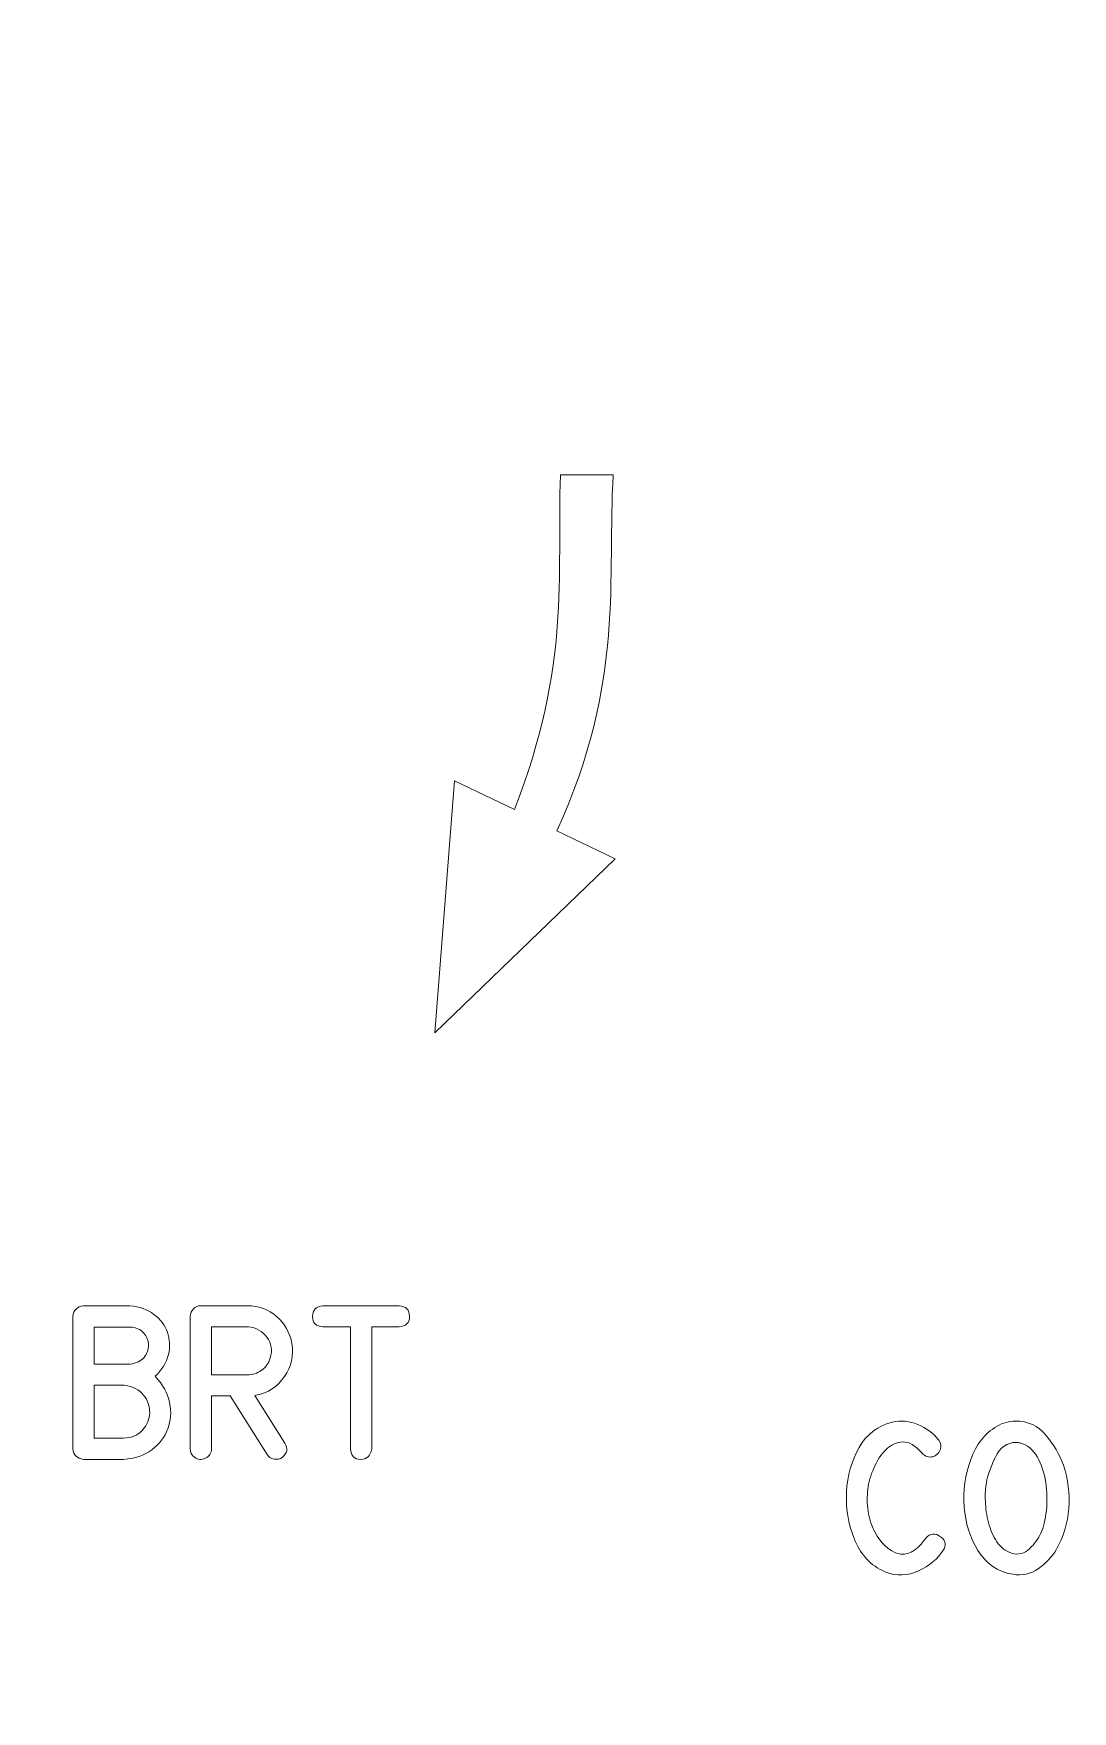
# Model space of a CAD drawing. Header units: millimetres. Extents: x -202 to 440, y -81 to 100.
# Drawn here: x -68.5 to -44.63, y -41.67 to -3.14 of the extents above; entities that cross this region are included whole.
import ezdxf

# ---------------------------------------------------------------- set-up
doc = ezdxf.new("R2010")
doc.units = ezdxf.units.MM
doc.header["$MEASUREMENT"] = 0
doc.layers.add('Cut', color=7, linetype='Continuous')
doc.layers.add('Engrave', color=7, linetype='Continuous')

msp = doc.modelspace()

# ---------------------------------------------------------------- linework, layer by layer
at = {"layer": 'Cut', "color": 250, "lineweight": 9}
msp.add_open_spline([(-1.0952, 97.6658), (-1.0954, 98.0639), (-1.2538, 98.4456), (-1.5355, 98.7269), (-1.5355, 98.7269), (-1.8171, 99.0082), (-2.1971, 99.1661), (-2.5952, 99.1658), (-2.5952, 99.1658), (-2.5952, 99.1658), (-144.0452, 99.1658), (-144.0452, 99.1658), (-144.0452, 99.1658), (-144.4432, 99.1656), (-144.8249, 99.0072), (-145.1062, 98.7255), (-145.1062, 98.7255), (-145.3875, 98.4439), (-145.5454, 98.0639), (-145.5452, 97.6658), (-145.5452, 97.6658), (-145.5452, 97.6658), (-145.5452, 93.1783), (-145.5452, 93.1783), (-145.5452, 93.1783), (-145.5449, 92.7802), (-145.3865, 92.3986), (-145.1049, 92.1173), (-145.1049, 92.1173), (-144.8232, 91.836), (-144.4432, 91.6781), (-144.0452, 91.6783), (-144.0452, 91.6783), (-144.0452, 91.6783), (-141.5827, 91.6783), (-141.5827, 91.6783), (-141.5827, 91.6783), (-139.4391, 91.6783), (-137.4583, 90.5347), (-136.3865, 88.6783), (-136.3865, 88.6783), (-135.3147, 86.8219), (-135.3147, 84.5347), (-136.3865, 82.6783), (-136.3865, 82.6783), (-137.4583, 80.8219), (-139.4391, 79.6783), (-141.5827, 79.6783), (-141.5827, 79.6783), (-141.5827, 79.6783), (-144.0452, 79.6783), (-144.0452, 79.6783), (-144.0452, 79.6783), (-144.4432, 79.6781), (-144.8249, 79.5197), (-145.1062, 79.238), (-145.1062, 79.238), (-145.3875, 78.9564), (-145.5454, 78.5764), (-145.5452, 78.1783), (-145.5452, 78.1783), (-145.5452, 78.1783), (-145.5452, 16.9783), (-145.5452, 16.9783), (-145.5452, 16.9783), (-145.5449, 16.5802), (-145.3865, 16.1986), (-145.1049, 15.9173), (-145.1049, 15.9173), (-144.8232, 15.636), (-144.4432, 15.4781), (-144.0452, 15.4783), (-144.0452, 15.4783), (-144.0452, 15.4783), (-141.5827, 15.4783), (-141.5827, 15.4783), (-141.5827, 15.4783), (-139.4391, 15.4783), (-137.4583, 14.3347), (-136.3865, 12.4783), (-136.3865, 12.4783), (-135.3147, 10.6219), (-135.3147, 8.3347), (-136.3865, 6.4783), (-136.3865, 6.4783), (-137.4583, 4.6219), (-139.4391, 3.4783), (-141.5827, 3.4783), (-141.5827, 3.4783), (-141.5827, 3.4783), (-144.0452, 3.4783), (-144.0452, 3.4783), (-144.0452, 3.4783), (-144.4432, 3.4781), (-144.8249, 3.3197), (-145.1062, 3.038), (-145.1062, 3.038), (-145.3875, 2.7564), (-145.5454, 2.3764), (-145.5452, 1.9783), (-145.5452, 1.9783), (-145.5452, 1.9783), (-145.5452, -59.2217), (-145.5452, -59.2217), (-145.5452, -59.2217), (-145.5449, -59.6198), (-145.3865, -60.0014), (-145.1049, -60.2827), (-145.1049, -60.2827), (-144.8232, -60.564), (-144.4432, -60.7219), (-144.0452, -60.7217), (-144.0452, -60.7217), (-144.0452, -60.7217), (-141.5827, -60.7217), (-141.5827, -60.7217), (-141.5827, -60.7217), (-139.4391, -60.7217), (-137.4583, -61.8653), (-136.3865, -63.7217), (-136.3865, -63.7217), (-135.3147, -65.5781), (-135.3147, -67.8653), (-136.3865, -69.7217), (-136.3865, -69.7217), (-137.4583, -71.5781), (-139.4391, -72.7217), (-141.5827, -72.7217), (-141.5827, -72.7217), (-141.5827, -72.7217), (-144.0452, -72.7217), (-144.0452, -72.7217), (-144.0452, -72.7217), (-144.4432, -72.7219), (-144.8249, -72.8803), (-145.1062, -73.162), (-145.1062, -73.162), (-145.3875, -73.4436), (-145.5454, -73.8236), (-145.5452, -74.2217), (-145.5452, -74.2217), (-145.5452, -74.2217), (-145.5452, -78.7092), (-145.5452, -78.7092), (-145.5452, -78.7092), (-145.5449, -79.1073), (-145.3865, -79.4889), (-145.1049, -79.7702), (-145.1049, -79.7702), (-144.8232, -80.0515), (-144.4432, -80.2094), (-144.0452, -80.2092), (-144.0452, -80.2092), (-144.0452, -80.2092), (-2.5952, -80.2092), (-2.5952, -80.2092), (-2.5952, -80.2092), (-2.1971, -80.2089), (-1.8154, -80.0505), (-1.5341, -79.7689), (-1.5341, -79.7689), (-1.2528, -79.4872), (-1.0949, -79.1073), (-1.0952, -78.7092), (-1.0952, -78.7092), (-1.0952, -78.7092), (-1.0952, -74.2217), (-1.0952, -74.2217), (-1.0952, -74.2217), (-1.0954, -73.8236), (-1.2538, -73.4419), (-1.5355, -73.1606), (-1.5355, -73.1606), (-1.8171, -72.8793), (-2.1971, -72.7214), (-2.5952, -72.7217), (-2.5952, -72.7217), (-2.5952, -72.7217), (-5.0577, -72.7217), (-5.0577, -72.7217), (-5.0577, -72.7217), (-7.2013, -72.7217), (-9.182, -71.5781), (-10.2538, -69.7217), (-10.2538, -69.7217), (-11.3256, -67.8653), (-11.3256, -65.5781), (-10.2538, -63.7217), (-10.2538, -63.7217), (-9.182, -61.8653), (-7.2013, -60.7217), (-5.0577, -60.7217), (-5.0577, -60.7217), (-5.0577, -60.7217), (-2.5952, -60.7217), (-2.5952, -60.7217), (-2.5952, -60.7217), (-2.1971, -60.7214), (-1.8154, -60.563), (-1.5341, -60.2814), (-1.5341, -60.2814), (-1.2528, -59.9997), (-1.0949, -59.6198), (-1.0952, -59.2217), (-1.0952, -59.2217), (-1.0952, -59.2217), (-1.0952, 1.9783), (-1.0952, 1.9783), (-1.0952, 1.9783), (-1.0954, 2.3764), (-1.2538, 2.7581), (-1.5355, 3.0394), (-1.5355, 3.0394), (-1.8171, 3.3207), (-2.1971, 3.4786), (-2.5952, 3.4783), (-2.5952, 3.4783), (-2.5952, 3.4783), (-5.0577, 3.4783), (-5.0577, 3.4783), (-5.0577, 3.4783), (-7.2013, 3.4783), (-9.182, 4.6219), (-10.2538, 6.4783), (-10.2538, 6.4783), (-11.3256, 8.3347), (-11.3256, 10.6219), (-10.2538, 12.4783), (-10.2538, 12.4783), (-9.182, 14.3347), (-7.2013, 15.4783), (-5.0577, 15.4783), (-5.0577, 15.4783), (-5.0577, 15.4783), (-2.5952, 15.4783), (-2.5952, 15.4783), (-2.5952, 15.4783), (-2.1971, 15.4786), (-1.8154, 15.637), (-1.5341, 15.9186), (-1.5341, 15.9186), (-1.2528, 16.2003), (-1.0949, 16.5802), (-1.0952, 16.9783), (-1.0952, 16.9783), (-1.0952, 16.9783), (-1.0952, 78.1783), (-1.0952, 78.1783), (-1.0952, 78.1783), (-1.0954, 78.5764), (-1.2538, 78.9581), (-1.5355, 79.2394), (-1.5355, 79.2394), (-1.8171, 79.5207), (-2.1971, 79.6786), (-2.5952, 79.6783), (-2.5952, 79.6783), (-2.5952, 79.6783), (-5.0577, 79.6783), (-5.0577, 79.6783), (-5.0577, 79.6783), (-7.2013, 79.6783), (-9.182, 80.8219), (-10.2538, 82.6783), (-10.2538, 82.6783), (-11.3256, 84.5347), (-11.3256, 86.8219), (-10.2538, 88.6783), (-10.2538, 88.6783), (-9.182, 90.5347), (-7.2013, 91.6783), (-5.0577, 91.6783), (-5.0577, 91.6783), (-5.0577, 91.6783), (-2.5952, 91.6783), (-2.5952, 91.6783), (-2.5952, 91.6783), (-2.1971, 91.6786), (-1.8154, 91.837), (-1.5341, 92.1186), (-1.5341, 92.1186), (-1.2528, 92.4003), (-1.0949, 92.7802), (-1.0952, 93.1783), (-1.0952, 93.1783), (-1.0952, 93.1783), (-1.0952, 97.6658), (-1.0952, 97.6658)], degree=3, knots=[0, 0, 0, 0, 0.0136986, 0.0136986, 0.0136986, 0.0136986, 0.0273973, 0.0273973, 0.0273973, 0.0273973, 0.0410959, 0.0410959, 0.0410959, 0.0410959, 0.0547945, 0.0547945, 0.0547945, 0.0547945, 0.0684932, 0.0684932, 0.0684932, 0.0684932, 0.0821918, 0.0821918, 0.0821918, 0.0821918, 0.0958904, 0.0958904, 0.0958904, 0.0958904, 0.109589, 0.109589, 0.109589, 0.109589, 0.1232877, 0.1232877, 0.1232877, 0.1232877, 0.1369863, 0.1369863, 0.1369863, 0.1369863, 0.1506849, 0.1506849, 0.1506849, 0.1506849, 0.1643836, 0.1643836, 0.1643836, 0.1643836, 0.1780822, 0.1780822, 0.1780822, 0.1780822, 0.1917808, 0.1917808, 0.1917808, 0.1917808, 0.2054795, 0.2054795, 0.2054795, 0.2054795, 0.2191781, 0.2191781, 0.2191781, 0.2191781, 0.2328767, 0.2328767, 0.2328767, 0.2328767, 0.2465753, 0.2465753, 0.2465753, 0.2465753, 0.260274, 0.260274, 0.260274, 0.260274, 0.2739726, 0.2739726, 0.2739726, 0.2739726, 0.2876712, 0.2876712, 0.2876712, 0.2876712, 0.3013699, 0.3013699, 0.3013699, 0.3013699, 0.3150685, 0.3150685, 0.3150685, 0.3150685, 0.3287671, 0.3287671, 0.3287671, 0.3287671, 0.3424658, 0.3424658, 0.3424658, 0.3424658, 0.3561644, 0.3561644, 0.3561644, 0.3561644, 0.369863, 0.369863, 0.369863, 0.369863, 0.3835616, 0.3835616, 0.3835616, 0.3835616, 0.3972603, 0.3972603, 0.3972603, 0.3972603, 0.4109589, 0.4109589, 0.4109589, 0.4109589, 0.4246575, 0.4246575, 0.4246575, 0.4246575, 0.4383562, 0.4383562, 0.4383562, 0.4383562, 0.4520548, 0.4520548, 0.4520548, 0.4520548, 0.4657534, 0.4657534, 0.4657534, 0.4657534, 0.4794521, 0.4794521, 0.4794521, 0.4794521, 0.4931507, 0.4931507, 0.4931507, 0.4931507, 0.5068493, 0.5068493, 0.5068493, 0.5068493, 0.5205479, 0.5205479, 0.5205479, 0.5205479, 0.5342466, 0.5342466, 0.5342466, 0.5342466, 0.5479452, 0.5479452, 0.5479452, 0.5479452, 0.5616438, 0.5616438, 0.5616438, 0.5616438, 0.5753425, 0.5753425, 0.5753425, 0.5753425, 0.5890411, 0.5890411, 0.5890411, 0.5890411, 0.6027397, 0.6027397, 0.6027397, 0.6027397, 0.6164384, 0.6164384, 0.6164384, 0.6164384, 0.630137, 0.630137, 0.630137, 0.630137, 0.6438356, 0.6438356, 0.6438356, 0.6438356, 0.6575342, 0.6575342, 0.6575342, 0.6575342, 0.6712329, 0.6712329, 0.6712329, 0.6712329, 0.6849315, 0.6849315, 0.6849315, 0.6849315, 0.6986301, 0.6986301, 0.6986301, 0.6986301, 0.7123288, 0.7123288, 0.7123288, 0.7123288, 0.7260274, 0.7260274, 0.7260274, 0.7260274, 0.739726, 0.739726, 0.739726, 0.739726, 0.7534247, 0.7534247, 0.7534247, 0.7534247, 0.7671233, 0.7671233, 0.7671233, 0.7671233, 0.7808219, 0.7808219, 0.7808219, 0.7808219, 0.7945205, 0.7945205, 0.7945205, 0.7945205, 0.8082192, 0.8082192, 0.8082192, 0.8082192, 0.8219178, 0.8219178, 0.8219178, 0.8219178, 0.8356164, 0.8356164, 0.8356164, 0.8356164, 0.8493151, 0.8493151, 0.8493151, 0.8493151, 0.8630137, 0.8630137, 0.8630137, 0.8630137, 0.8767123, 0.8767123, 0.8767123, 0.8767123, 0.890411, 0.890411, 0.890411, 0.890411, 0.9041096, 0.9041096, 0.9041096, 0.9041096, 0.9178082, 0.9178082, 0.9178082, 0.9178082, 0.9315068, 0.9315068, 0.9315068, 0.9315068, 0.9452055, 0.9452055, 0.9452055, 0.9452055, 0.9589041, 0.9589041, 0.9589041, 0.9589041, 0.9726027, 0.9726027, 0.9726027, 0.9726027, 1, 1, 1, 1], dxfattribs=at)
at = {"layer": 'Engrave', "color": 7, "lineweight": 9}
msp.add_open_spline([(-56.392, -13.2708), (-56.4704, -15.6319), (-56.1608, -17.6568), (-57.4503, -20.9593), (-57.4503, -20.9593), (-57.4503, -20.9593), (-58.8228, -20.3007), (-58.8228, -20.3007), (-58.8228, -20.3007), (-58.8228, -20.3007), (-59.2817, -26.084), (-59.2817, -26.084), (-59.2817, -26.084), (-59.2817, -26.084), (-55.1338, -22.0894), (-55.1338, -22.0894), (-55.1338, -22.0894), (-55.1338, -22.0894), (-56.475, -21.4451), (-56.475, -21.4451), (-56.475, -21.4451), (-54.902, -18.0203), (-55.3215, -15.6116), (-55.1804, -13.2708), (-55.1804, -13.2708), (-55.1804, -13.2708), (-56.392, -13.2708), (-56.392, -13.2708)], degree=3, knots=[0, 0, 0, 0, 0.125, 0.125, 0.125, 0.125, 0.25, 0.25, 0.25, 0.25, 0.375, 0.375, 0.375, 0.375, 0.5, 0.5, 0.5, 0.5, 0.625, 0.625, 0.625, 0.625, 0.75, 0.75, 0.75, 0.75, 1, 1, 1, 1], dxfattribs=at)
at = {"layer": 'Engrave', "color": 240, "lineweight": 9}
for points, knots in [([(-66.2812, -32.3562), (-66.0631, -32.3744), (-65.8797, -32.4409), (-65.7309, -32.5543), (-65.7309, -32.5543), (-65.5822, -32.6678), (-65.4787, -32.8048), (-65.4216, -32.9653), (-65.4216, -32.9653), (-65.364, -33.1252), (-65.3564, -33.2957), (-65.3981, -33.4768), (-65.3981, -33.4768), (-65.4399, -33.6573), (-65.5416, -33.8237), (-65.7021, -33.9754), (-65.7021, -33.9754), (-65.5251, -34.1612), (-65.4152, -34.3623), (-65.3717, -34.5781), (-65.3717, -34.5781), (-65.3282, -34.7938), (-65.3417, -34.9961), (-65.4122, -35.1837), (-65.4122, -35.1837), (-65.4828, -35.3712), (-65.6051, -35.5305), (-65.7797, -35.6617), (-65.7797, -35.6617), (-65.9543, -35.7928), (-66.1707, -35.8668), (-66.4294, -35.8839), (-66.4294, -35.8839), (-66.4294, -35.8839), (-66.4341, -35.8839), (-66.4341, -35.8839), (-66.4341, -35.8839), (-66.4341, -35.8839), (-67.3507, -35.8839), (-67.3507, -35.8839), (-67.3507, -35.8839), (-67.4918, -35.8645), (-67.5735, -35.7845), (-67.5953, -35.6446), (-67.5953, -35.6446), (-67.5953, -35.6446), (-67.5953, -32.6008), (-67.5953, -32.6008), (-67.5953, -32.6008), (-67.5759, -32.4585), (-67.4942, -32.3768), (-67.3507, -32.3562), (-67.3507, -32.3562), (-67.3507, -32.3562), (-66.2812, -32.3562), (-66.2812, -32.3562)], [0, 0, 0, 0, 0.0666667, 0.0666667, 0.0666667, 0.0666667, 0.1333333, 0.1333333, 0.1333333, 0.1333333, 0.2, 0.2, 0.2, 0.2, 0.2666667, 0.2666667, 0.2666667, 0.2666667, 0.3333333, 0.3333333, 0.3333333, 0.3333333, 0.4, 0.4, 0.4, 0.4, 0.4666667, 0.4666667, 0.4666667, 0.4666667, 0.5333333, 0.5333333, 0.5333333, 0.5333333, 0.6, 0.6, 0.6, 0.6, 0.6666667, 0.6666667, 0.6666667, 0.6666667, 0.7333333, 0.7333333, 0.7333333, 0.7333333, 0.8, 0.8, 0.8, 0.8, 0.8666667, 0.8666667, 0.8666667, 0.8666667, 1, 1, 1, 1]), ([(-62.7206, -35.51), (-62.6471, -35.6399), (-62.6677, -35.7487), (-62.7823, -35.8375), (-62.7823, -35.8375), (-62.8376, -35.8763), (-62.9011, -35.8898), (-62.9728, -35.8768), (-62.9728, -35.8768), (-63.0445, -35.8645), (-63.0969, -35.8286), (-63.1304, -35.7704), (-63.1304, -35.7704), (-63.1304, -35.7704), (-63.9794, -34.4281), (-63.9794, -34.4281), (-63.9794, -34.4281), (-63.9794, -34.4281), (-64.4104, -34.4281), (-64.4104, -34.4281), (-64.4104, -34.4281), (-64.4104, -34.4281), (-64.4104, -35.6411), (-64.4104, -35.6411), (-64.4104, -35.6411), (-64.4104, -35.741), (-64.4556, -35.8128), (-64.5462, -35.8574), (-64.5462, -35.8574), (-64.6373, -35.9015), (-64.722, -35.8933), (-64.8013, -35.8322), (-64.8013, -35.8322), (-64.8643, -35.7851), (-64.896, -35.7216), (-64.896, -35.6411), (-64.896, -35.6411), (-64.896, -35.6411), (-64.896, -32.5973), (-64.896, -32.5973), (-64.896, -32.5973), (-64.896, -32.5308), (-64.8725, -32.4738), (-64.826, -32.4268), (-64.826, -32.4268), (-64.7796, -32.3797), (-64.7226, -32.3562), (-64.6549, -32.3562), (-64.6549, -32.3562), (-64.6549, -32.3562), (-63.5855, -32.3562), (-63.5855, -32.3562), (-63.5855, -32.3562), (-63.3279, -32.3562), (-63.1045, -32.4379), (-62.9152, -32.6014), (-62.9152, -32.6014), (-62.7259, -32.7654), (-62.6077, -32.973), (-62.5618, -33.2246), (-62.5618, -33.2246), (-62.5136, -33.4945), (-62.5707, -33.7467), (-62.7335, -33.9813), (-62.7335, -33.9813), (-62.8958, -34.2165), (-63.1116, -34.3588), (-63.3803, -34.4093), (-63.3803, -34.4093), (-63.3803, -34.4093), (-63.4132, -34.4146), (-63.4132, -34.4146), (-63.4132, -34.4146), (-63.4132, -34.4146), (-62.7206, -35.51), (-62.7206, -35.51)], [0, 0, 0, 0, 0.05, 0.05, 0.05, 0.05, 0.1, 0.1, 0.1, 0.1, 0.15, 0.15, 0.15, 0.15, 0.2, 0.2, 0.2, 0.2, 0.25, 0.25, 0.25, 0.25, 0.3, 0.3, 0.3, 0.3, 0.35, 0.35, 0.35, 0.35, 0.4, 0.4, 0.4, 0.4, 0.45, 0.45, 0.45, 0.45, 0.5, 0.5, 0.5, 0.5, 0.55, 0.55, 0.55, 0.55, 0.6, 0.6, 0.6, 0.6, 0.65, 0.65, 0.65, 0.65, 0.7, 0.7, 0.7, 0.7, 0.75, 0.75, 0.75, 0.75, 0.8, 0.8, 0.8, 0.8, 0.85, 0.85, 0.85, 0.85, 0.9, 0.9, 0.9, 0.9, 1, 1, 1, 1]), ([(-61.2154, -35.6428), (-61.2154, -35.6428), (-61.2154, -32.8418), (-61.2154, -32.8418), (-61.2154, -32.8418), (-61.2154, -32.8418), (-61.8474, -32.8418), (-61.8474, -32.8418), (-61.8474, -32.8418), (-62.008, -32.8295), (-62.0885, -32.7484), (-62.0879, -32.6002), (-62.0879, -32.6002), (-62.0873, -32.4514), (-62.0068, -32.3697), (-61.8474, -32.3562), (-61.8474, -32.3562), (-61.8474, -32.3562), (-60.0989, -32.3562), (-60.0989, -32.3562), (-60.0989, -32.3562), (-59.9407, -32.3685), (-59.8608, -32.4503), (-59.8602, -32.6002), (-59.8602, -32.6002), (-59.8596, -32.7495), (-59.9395, -32.8307), (-60.0989, -32.8418), (-60.0989, -32.8418), (-60.0989, -32.8418), (-60.7292, -32.8418), (-60.7292, -32.8418), (-60.7292, -32.8418), (-60.7292, -32.8418), (-60.7292, -35.6428), (-60.7292, -35.6428), (-60.7292, -35.6428), (-60.7556, -35.8057), (-60.8403, -35.8863), (-60.9837, -35.8839), (-60.9837, -35.8839), (-61.1266, -35.8815), (-61.2036, -35.801), (-61.2154, -35.6428)], [0, 0, 0, 0, 0.0833333, 0.0833333, 0.0833333, 0.0833333, 0.1666667, 0.1666667, 0.1666667, 0.1666667, 0.25, 0.25, 0.25, 0.25, 0.3333333, 0.3333333, 0.3333333, 0.3333333, 0.4166667, 0.4166667, 0.4166667, 0.4166667, 0.5, 0.5, 0.5, 0.5, 0.5833333, 0.5833333, 0.5833333, 0.5833333, 0.6666667, 0.6666667, 0.6666667, 0.6666667, 0.75, 0.75, 0.75, 0.75, 0.8333333, 0.8333333, 0.8333333, 0.8333333, 1, 1, 1, 1]), ([(-66.2812, -32.8454), (-66.2812, -32.8454), (-67.1079, -32.8454), (-67.1079, -32.8454), (-67.1079, -32.8454), (-67.1079, -32.8454), (-67.1079, -33.6944), (-67.1079, -33.6944), (-67.1079, -33.6944), (-67.1079, -33.6944), (-66.2759, -33.6944), (-66.2759, -33.6944), (-66.2759, -33.6944), (-66.1337, -33.6797), (-66.0272, -33.6285), (-65.9579, -33.5403), (-65.9579, -33.5403), (-65.8885, -33.4527), (-65.855, -33.3587), (-65.8561, -33.2581), (-65.8561, -33.2581), (-65.8579, -33.1576), (-65.8944, -33.0659), (-65.9661, -32.9824), (-65.9661, -32.9824), (-66.0372, -32.8989), (-66.1419, -32.8536), (-66.2812, -32.8454)], [0, 0, 0, 0, 0.125, 0.125, 0.125, 0.125, 0.25, 0.25, 0.25, 0.25, 0.375, 0.375, 0.375, 0.375, 0.5, 0.5, 0.5, 0.5, 0.625, 0.625, 0.625, 0.625, 0.75, 0.75, 0.75, 0.75, 1, 1, 1, 1]), ([(-63.5855, -33.9443), (-63.4679, -33.9443), (-63.3597, -33.909), (-63.2603, -33.8372), (-63.2603, -33.8372), (-63.161, -33.7661), (-63.0945, -33.6732), (-63.0598, -33.5586), (-63.0598, -33.5586), (-63.0057, -33.3816), (-63.0304, -33.2217), (-63.1339, -33.0788), (-63.1339, -33.0788), (-63.2374, -32.9359), (-63.3797, -32.8571), (-63.5608, -32.8418), (-63.5608, -32.8418), (-63.5608, -32.8418), (-64.4104, -32.8418), (-64.4104, -32.8418), (-64.4104, -32.8418), (-64.4104, -32.8418), (-64.4104, -33.9443), (-64.4104, -33.9443), (-64.4104, -33.9443), (-64.4104, -33.9443), (-63.5855, -33.9443), (-63.5855, -33.9443)], [0, 0, 0, 0, 0.125, 0.125, 0.125, 0.125, 0.25, 0.25, 0.25, 0.25, 0.375, 0.375, 0.375, 0.375, 0.5, 0.5, 0.5, 0.5, 0.625, 0.625, 0.625, 0.625, 0.75, 0.75, 0.75, 0.75, 1, 1, 1, 1]), ([(-66.4341, -35.3965), (-66.2389, -35.3883), (-66.0901, -35.3253), (-65.9884, -35.2072), (-65.9884, -35.2072), (-65.8861, -35.0884), (-65.8326, -34.9573), (-65.8291, -34.8132), (-65.8291, -34.8132), (-65.825, -34.6692), (-65.8708, -34.534), (-65.9673, -34.4076), (-65.9673, -34.4076), (-66.0643, -34.2811), (-66.2124, -34.2047), (-66.4135, -34.1788), (-66.4135, -34.1788), (-66.4135, -34.1788), (-67.1079, -34.1788), (-67.1079, -34.1788), (-67.1079, -34.1788), (-67.1079, -34.1788), (-67.1079, -35.3965), (-67.1079, -35.3965), (-67.1079, -35.3965), (-67.1079, -35.3965), (-66.4341, -35.3965), (-66.4341, -35.3965)], [0, 0, 0, 0, 0.125, 0.125, 0.125, 0.125, 0.25, 0.25, 0.25, 0.25, 0.375, 0.375, 0.375, 0.375, 0.5, 0.5, 0.5, 0.5, 0.625, 0.625, 0.625, 0.625, 0.75, 0.75, 0.75, 0.75, 1, 1, 1, 1]), ([(-47.6064, -37.981), (-47.6064, -37.981), (-47.6217, -38.0039), (-47.6217, -38.0039), (-47.6217, -38.0039), (-47.6252, -38.008), (-47.6281, -38.0122), (-47.6305, -38.0157), (-47.6305, -38.0157), (-47.6322, -38.0192), (-47.6346, -38.0227), (-47.6369, -38.0263), (-47.6369, -38.0263), (-47.7945, -38.2385), (-48.0009, -38.3896), (-48.2566, -38.4802), (-48.2566, -38.4802), (-48.5118, -38.5701), (-48.7635, -38.5537), (-49.0116, -38.4308), (-49.0116, -38.4308), (-49.2997, -38.2873), (-49.5113, -38.0439), (-49.6466, -37.7006), (-49.6466, -37.7006), (-49.7812, -37.3572), (-49.8394, -37.0003), (-49.8206, -36.6299), (-49.8206, -36.6299), (-49.8012, -36.2595), (-49.7036, -35.9197), (-49.5278, -35.6092), (-49.5278, -35.6092), (-49.3514, -35.2994), (-49.0956, -35.1053), (-48.7599, -35.0271), (-48.7599, -35.0271), (-48.5671, -34.9825), (-48.3748, -35.0013), (-48.1831, -35.083), (-48.1831, -35.083), (-47.9915, -35.1653), (-47.8339, -35.2805), (-47.711, -35.4287), (-47.711, -35.4287), (-47.7098, -35.4287), (-47.7069, -35.4322), (-47.7028, -35.4405), (-47.7028, -35.4405), (-47.6499, -35.5093), (-47.6387, -35.5851), (-47.6699, -35.6668), (-47.6699, -35.6668), (-47.701, -35.7491), (-47.7575, -35.8003), (-47.8404, -35.8215), (-47.8404, -35.8215), (-47.9286, -35.8444), (-48.0103, -35.8179), (-48.085, -35.7421), (-48.085, -35.7421), (-48.239, -35.5628), (-48.3872, -35.4769), (-48.5294, -35.4834), (-48.5294, -35.4834), (-48.6717, -35.4904), (-48.7993, -35.5492), (-48.9116, -35.6592), (-48.9116, -35.6592), (-49.0245, -35.7697), (-49.118, -35.9108), (-49.1927, -36.0831), (-49.1927, -36.0831), (-49.2673, -36.2554), (-49.3132, -36.4165), (-49.3302, -36.567), (-49.3302, -36.567), (-49.3508, -36.7345), (-49.349, -36.9033), (-49.3244, -37.0726), (-49.3244, -37.0726), (-49.2997, -37.2419), (-49.2479, -37.4013), (-49.1685, -37.5506), (-49.1685, -37.5506), (-49.0304, -37.8123), (-48.8569, -37.9763), (-48.6476, -38.0421), (-48.6476, -38.0421), (-48.4377, -38.1086), (-48.2331, -38.008), (-48.0332, -37.7417), (-48.0332, -37.7417), (-48.0238, -37.7305), (-48.0132, -37.7152), (-48.0003, -37.697), (-48.0003, -37.697), (-47.8927, -37.5777), (-47.7786, -37.5653), (-47.6587, -37.66), (-47.6587, -37.66), (-47.5388, -37.7546), (-47.5211, -37.8616), (-47.6064, -37.981)], [0, 0, 0, 0, 0.037037, 0.037037, 0.037037, 0.037037, 0.0740741, 0.0740741, 0.0740741, 0.0740741, 0.1111111, 0.1111111, 0.1111111, 0.1111111, 0.1481481, 0.1481481, 0.1481481, 0.1481481, 0.1851852, 0.1851852, 0.1851852, 0.1851852, 0.2222222, 0.2222222, 0.2222222, 0.2222222, 0.2592593, 0.2592593, 0.2592593, 0.2592593, 0.2962963, 0.2962963, 0.2962963, 0.2962963, 0.3333333, 0.3333333, 0.3333333, 0.3333333, 0.3703704, 0.3703704, 0.3703704, 0.3703704, 0.4074074, 0.4074074, 0.4074074, 0.4074074, 0.4444444, 0.4444444, 0.4444444, 0.4444444, 0.4814815, 0.4814815, 0.4814815, 0.4814815, 0.5185185, 0.5185185, 0.5185185, 0.5185185, 0.5555556, 0.5555556, 0.5555556, 0.5555556, 0.5925926, 0.5925926, 0.5925926, 0.5925926, 0.6296296, 0.6296296, 0.6296296, 0.6296296, 0.6666667, 0.6666667, 0.6666667, 0.6666667, 0.7037037, 0.7037037, 0.7037037, 0.7037037, 0.7407407, 0.7407407, 0.7407407, 0.7407407, 0.7777778, 0.7777778, 0.7777778, 0.7777778, 0.8148148, 0.8148148, 0.8148148, 0.8148148, 0.8518519, 0.8518519, 0.8518519, 0.8518519, 0.8888889, 0.8888889, 0.8888889, 0.8888889, 0.9259259, 0.9259259, 0.9259259, 0.9259259, 1, 1, 1, 1]), ([(-44.8342, -36.0196), (-44.7289, -36.3377), (-44.6889, -36.6675), (-44.7148, -37.0097), (-44.7148, -37.0097), (-44.7407, -37.3519), (-44.8347, -37.6641), (-44.9964, -37.9469), (-44.9964, -37.9469), (-45.0987, -38.1227), (-45.2381, -38.272), (-45.4151, -38.3949), (-45.4151, -38.3949), (-45.592, -38.5178), (-45.7872, -38.5607), (-46.0007, -38.5237), (-46.0007, -38.5237), (-46.3487, -38.4631), (-46.6151, -38.2814), (-46.7997, -37.9798), (-46.7997, -37.9798), (-46.9849, -37.6776), (-47.0907, -37.3413), (-47.1178, -36.9709), (-47.1178, -36.9709), (-47.1448, -36.6005), (-47.0948, -36.2401), (-46.9678, -35.8885), (-46.9678, -35.8885), (-46.8408, -35.5369), (-46.6386, -35.2817), (-46.3605, -35.1218), (-46.3605, -35.1218), (-46.2252, -35.0436), (-46.083, -35.0048), (-45.9354, -35.0048), (-45.9354, -35.0048), (-45.6526, -35.0048), (-45.4221, -35.1112), (-45.2428, -35.3241), (-45.2428, -35.3241), (-45.0635, -35.5375), (-44.9276, -35.7691), (-44.8342, -36.0196)], [0, 0, 0, 0, 0.0833333, 0.0833333, 0.0833333, 0.0833333, 0.1666667, 0.1666667, 0.1666667, 0.1666667, 0.25, 0.25, 0.25, 0.25, 0.3333333, 0.3333333, 0.3333333, 0.3333333, 0.4166667, 0.4166667, 0.4166667, 0.4166667, 0.5, 0.5, 0.5, 0.5, 0.5833333, 0.5833333, 0.5833333, 0.5833333, 0.6666667, 0.6666667, 0.6666667, 0.6666667, 0.75, 0.75, 0.75, 0.75, 0.8333333, 0.8333333, 0.8333333, 0.8333333, 1, 1, 1, 1]), ([(-45.9213, -35.494), (-46.1324, -35.494), (-46.2923, -35.6074), (-46.401, -35.835), (-46.401, -35.835), (-46.5098, -36.0625), (-46.578, -36.2565), (-46.6068, -36.4171), (-46.6068, -36.4171), (-46.6286, -36.5346), (-46.6368, -36.6763), (-46.6309, -36.8427), (-46.6309, -36.8427), (-46.6251, -37.0091), (-46.6009, -37.1737), (-46.5586, -37.336), (-46.5586, -37.336), (-46.5163, -37.4989), (-46.4522, -37.6453), (-46.3675, -37.7752), (-46.3675, -37.7752), (-46.2823, -37.9057), (-46.1712, -37.9922), (-46.0336, -38.0345), (-46.0336, -38.0345), (-45.8725, -38.0851), (-45.7337, -38.0533), (-45.6173, -37.9393), (-45.6173, -37.9393), (-45.5009, -37.8246), (-45.4127, -37.7035), (-45.3527, -37.5747), (-45.3527, -37.5747), (-45.2922, -37.4424), (-45.2504, -37.2696), (-45.2281, -37.0544), (-45.2281, -37.0544), (-45.2057, -36.8398), (-45.211, -36.6252), (-45.2434, -36.4112), (-45.2434, -36.4112), (-45.2763, -36.1972), (-45.3404, -36.0043), (-45.4356, -35.8326), (-45.4356, -35.8326), (-45.5309, -35.661), (-45.6667, -35.5516), (-45.8419, -35.5046), (-45.8419, -35.5046), (-45.8648, -35.4975), (-45.8913, -35.494), (-45.9213, -35.494)], [0, 0, 0, 0, 0.0714286, 0.0714286, 0.0714286, 0.0714286, 0.1428571, 0.1428571, 0.1428571, 0.1428571, 0.2142857, 0.2142857, 0.2142857, 0.2142857, 0.2857143, 0.2857143, 0.2857143, 0.2857143, 0.3571429, 0.3571429, 0.3571429, 0.3571429, 0.4285714, 0.4285714, 0.4285714, 0.4285714, 0.5, 0.5, 0.5, 0.5, 0.5714286, 0.5714286, 0.5714286, 0.5714286, 0.6428571, 0.6428571, 0.6428571, 0.6428571, 0.7142857, 0.7142857, 0.7142857, 0.7142857, 0.7857143, 0.7857143, 0.7857143, 0.7857143, 0.8571429, 0.8571429, 0.8571429, 0.8571429, 1, 1, 1, 1])]:
    msp.add_open_spline(points, degree=3, knots=knots, dxfattribs=at)

doc.saveas('drawing.dxf')
